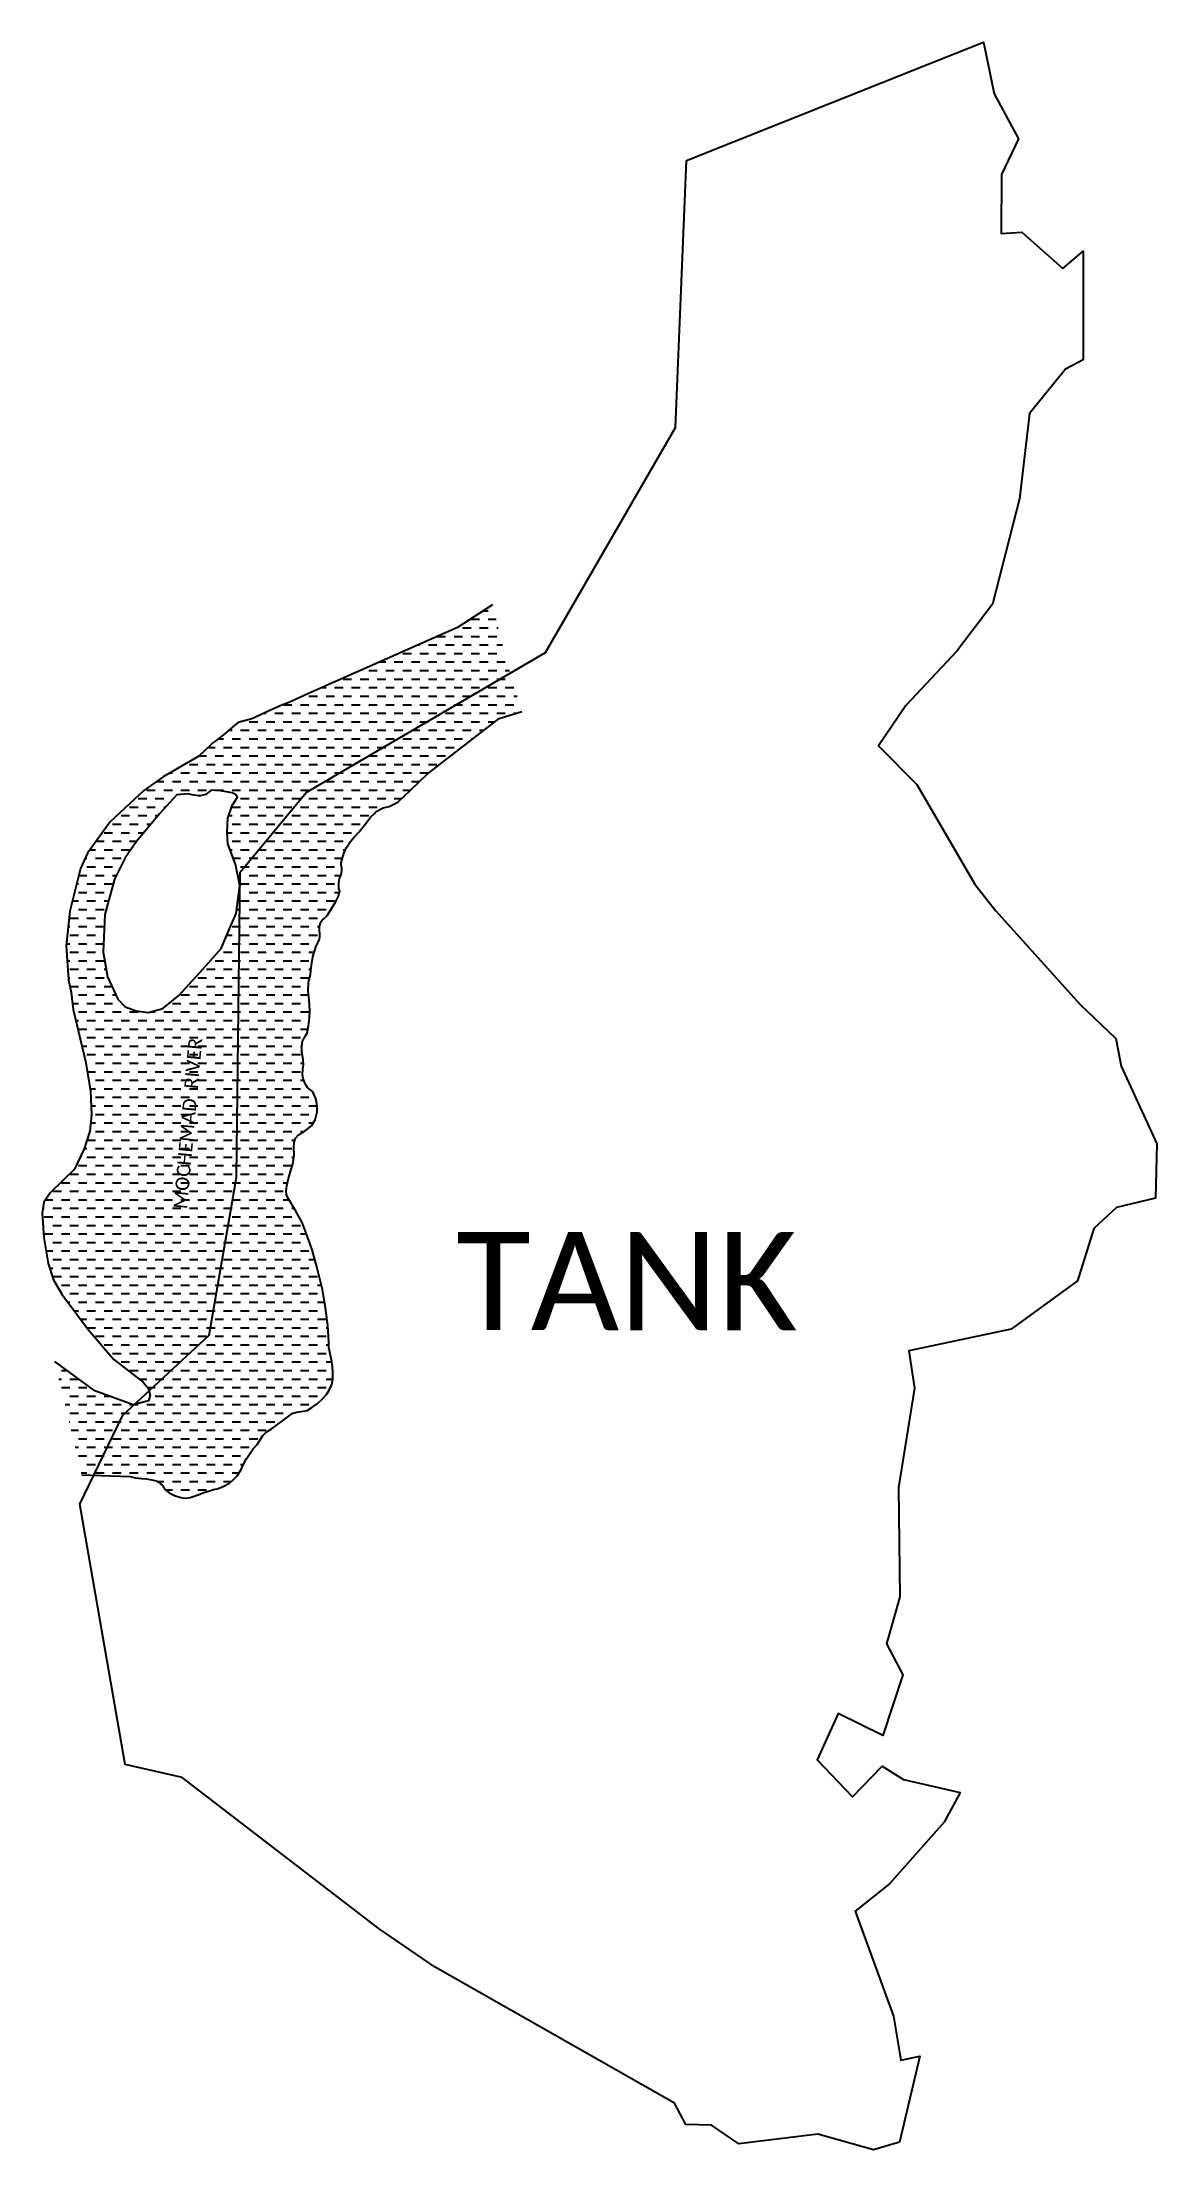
# Model space of a CAD drawing. Header units: metres. Extents: x 355809 to 357442, y 1745371 to 1748458.
import ezdxf

# ---------------------------------------------------------------- set-up
doc = ezdxf.new("R2010")
doc.units = ezdxf.units.M
doc.header["$MEASUREMENT"] = 0
for name, color, linetype in [('RIVER', 4, 'Continuous'), ('RIVER TEXT', 7, 'Continuous'), ('village', 3, 'Continuous'), ('VILLAGE NAME', 250, 'Continuous')]:
    doc.layers.add(name, color=color, linetype=linetype)
doc.styles.get("Standard").update_dxf_attribs({"font": 'simplex.shx'})

msp = doc.modelspace()

# ---------------------------------------------------------------- hatches: boundary and pattern name
at = {"layer": 'RIVER'}
h = msp.add_hatch(dxfattribs=at)
h.set_pattern_fill('DASH', color=256, scale=100)
h.paths.add_polyline_path([(356189.6, 1746978.6), (356189.6, 1746984.7), (356190.1, 1746991.8), (356191.3, 1746996.5), (356194.2, 1747001.2), (356197.2, 1747006.4), (356199.4, 1747017.3), (356201, 1747029), (356201.1, 1747039.2), (356200.3, 1747055.1), (356199, 1747068.2), (356199.6, 1747080.5), (356202.3, 1747092.9), (356203.9, 1747106), (356205.9, 1747118.3), (356210.8, 1747133.7), (356212.4, 1747137.7), (356214.2, 1747140.6), (356215.4, 1747144.2), (356215.9, 1747147.6), (356215.9, 1747151.8), (356215.3, 1747157.4), (356215.5, 1747162.3), (356217, 1747168.7), (356219.4, 1747172), (356222.9, 1747174.9), (356226.5, 1747178.7), (356230.1, 1747184.3), (356233.8, 1747190.4), (356238.8, 1747198.2), (356243.2, 1747206.9), (356245.4, 1747214.7), (356244, 1747218.4), (356243.6, 1747222), (356244, 1747227.2), (356245, 1747232.9), (356246.9, 1747237.1), (356247.9, 1747241), (356248.3, 1747245.1), (356248.3, 1747248.7), (356247.2, 1747252.9), (356247.2, 1747256.1), (356248.6, 1747261.1), (356250.9, 1747269.7), (356254.9, 1747278.4), (356260.7, 1747286.9), (356265.7, 1747293), (356273.8, 1747301.3), (356283, 1747312.8), (356290.6, 1747323.2), (356295.3, 1747327.7), (356298.3, 1747330.9), (356308.8, 1747336.5), (356317.6, 1747338.5), (356330, 1747344.8), (356348.8, 1747362.3), (356373, 1747385.6), (356478.7, 1747467.3), (356511.9, 1747477.5), (356488.1, 1747555.1), (356468.8, 1747633.9), (356417.7, 1747600.7), (356203.9, 1747505.8), (356169.8, 1747490.2), (356161.5, 1747487.1), (356142.8, 1747479.2), (356116.3, 1747466.6), (356096.6, 1747461.6), (356092, 1747457.9), (356075, 1747443.4), (356063.9, 1747434.6), (356059.4, 1747431.8), (356056.6, 1747428.5), (356038.9, 1747412.1), (355986.4, 1747382), (355957.7, 1747361.1), (355937.1, 1747342.2), (355908.8, 1747316.1), (355875.8, 1747270.1), (355865.4, 1747247.6), (355850.1, 1747185.3), (355844.5, 1747134.2), (355848.2, 1747084.6), (355852, 1747066.1), (355854.6, 1747041.3), (355872.9, 1746965.5), (355880.3, 1746922.1), (355881.7, 1746887.1), (355879, 1746862.8), (355870.9, 1746837.3), (355856.9, 1746807.5), (355821.7, 1746773.2), (355811.7, 1746758.9), (355809.4, 1746742.8), (355811.8, 1746707.3), (355818, 1746669.4), (355826.2, 1746645.1), (355838.4, 1746624.4), (355876.8, 1746572.6), (355914.2, 1746528.8), (355957.1, 1746495.6), (355964.7, 1746486.5), (355967.7, 1746475.9), (355965.2, 1746468.3), (355942.5, 1746462.4), (355886.4, 1746482.6), (355827.8, 1746525.8), (355867.3, 1746359.8), (355938.2, 1746357.1), (355945.9, 1746355.4), (355955.3, 1746354.1), (355961.7, 1746353.9), (355969.9, 1746352.6), (355976.2, 1746350.9), (355982.4, 1746347.1), (355985.9, 1746343.5), (355990.2, 1746337.5), (355995.2, 1746333.4), (356003.4, 1746329.4), (356012.3, 1746326.6), (356018.9, 1746325.7), (356026.1, 1746326.6), (356037.6, 1746330.2), (356045.9, 1746333.6), (356054.6, 1746336.3), (356060.1, 1746338.1), (356065.7, 1746339.4), (356074.3, 1746342.4), (356083.6, 1746347.3), (356088.9, 1746352.2), (356094.8, 1746358), (356100.2, 1746366.3), (356103.8, 1746374.5), (356108.1, 1746382.4), (356113.2, 1746389.9), (356118.5, 1746397.8), (356124.1, 1746404), (356129.3, 1746412), (356132.6, 1746417.1), (356137.6, 1746422), (356144.9, 1746426.7), (356152.1, 1746431.7), (356161.3, 1746439), (356169.2, 1746444.4), (356175.5, 1746449.4), (356181.9, 1746451.4), (356191.4, 1746452.7), (356197.5, 1746453.9), (356204.2, 1746458.1), (356212.2, 1746463.9), (356219.6, 1746470.6), (356225.5, 1746477.1), (356229.7, 1746483.5), (356233.7, 1746492), (356235.1, 1746500.2), (356235.1, 1746509.9), (356234.3, 1746518.5), (356233.4, 1746525.7), (356231.1, 1746537), (356229.4, 1746546), (356229.4, 1746554.7), (356227.5, 1746578.5), (356224.5, 1746604.2), (356219.8, 1746631), (356211.8, 1746664.2), (356204.8, 1746689.2), (356197.4, 1746709.6), (356189.9, 1746729.3), (356181, 1746745.7), (356168.7, 1746766.2), (356167.4, 1746770.1), (356166.9, 1746775.2), (356167.6, 1746783.1), (356170.1, 1746793.6), (356172.8, 1746803.9), (356176.5, 1746814.5), (356178.3, 1746828.1), (356178.1, 1746838.5), (356178.2, 1746846.4), (356180.3, 1746852.8), (356184.9, 1746857.6), (356192.4, 1746862.2), (356197, 1746865.5), (356204, 1746870.9), (356209.2, 1746879.7), (356212, 1746891.2), (356211.9, 1746899.6), (356210.7, 1746909.2), (356205.6, 1746920.7), (356198.1, 1746927), (356195.3, 1746930.6), (356193.5, 1746934.9), (356191.4, 1746940), (356190.6, 1746945.4), (356191.2, 1746953.9), (356192.2, 1746960), (356191.5, 1746967.9)])
h.paths.add_polyline_path([(355986, 1747042.7), (355964.6, 1747036.7), (355947, 1747039.4), (355930.9, 1747045.2), (355920, 1747056.3), (355905, 1747089.1), (355898.8, 1747124.9), (355901, 1747180), (355915.3, 1747232.1), (355931, 1747263.4), (355947.6, 1747287.1), (355981.1, 1747327.8), (356006.5, 1747355.5), (356023, 1747356.7), (356029.1, 1747355.5), (356038.6, 1747354.2), (356040.9, 1747354), (356049.2, 1747355.9), (356056.8, 1747362.2), (356068.3, 1747362), (356087.8, 1747358.2), (356093.3, 1747355.7), (356095.6, 1747351.9), (356087.6, 1747339.8), (356081.1, 1747321.5), (356080.1, 1747300.6), (356081.3, 1747283.9), (356092.5, 1747254.1), (356098.7, 1747222.6), (356093.3, 1747181.6), (356085.1, 1747162.8), (356071.6, 1747130.4), (356044.7, 1747100.4), (356009.3, 1747061.7)], flags=16)

# ---------------------------------------------------------------- linework, layer by layer
for points in [[(356468.8, 1747633.9), (356417.7, 1747600.7), (356203.9, 1747505.8), (356169.8, 1747490.2), (356161.5, 1747487.1), (356142.8, 1747479.2), (356116.3, 1747466.6), (356096.6, 1747461.6), (356092, 1747457.9), (356075, 1747443.4), (356063.9, 1747434.6), (356059.4, 1747431.8), (356056.6, 1747428.5), (356038.9, 1747412.1), (355986.4, 1747382), (355957.7, 1747361.1), (355937.1, 1747342.2), (355908.8, 1747316.1), (355875.8, 1747270.1), (355865.4, 1747247.6), (355850.1, 1747185.3), (355844.5, 1747134.2), (355848.2, 1747084.6), (355852, 1747066.1), (355854.6, 1747041.3), (355872.9, 1746965.5), (355880.3, 1746922.1), (355881.7, 1746887.1), (355879, 1746862.8), (355870.9, 1746837.3), (355856.9, 1746807.5), (355821.7, 1746773.2), (355811.7, 1746758.9), (355809.4, 1746742.8), (355811.8, 1746707.3), (355818, 1746669.4), (355826.2, 1746645.1), (355838.4, 1746624.4), (355876.8, 1746572.6), (355914.2, 1746528.8), (355957.1, 1746495.6), (355964.7, 1746486.5), (355967.7, 1746475.9), (355965.2, 1746468.3), (355942.5, 1746462.4), (355886.4, 1746482.6), (355827.8, 1746525.8)], [(355867.3, 1746359.8), (355938.2, 1746357.1), (355945.9, 1746355.4), (355955.3, 1746354.1), (355961.7, 1746353.9), (355969.9, 1746352.6), (355976.2, 1746350.9), (355982.4, 1746347.1), (355985.9, 1746343.5), (355990.2, 1746337.5), (355995.2, 1746333.4), (356003.4, 1746329.4), (356012.3, 1746326.6), (356018.9, 1746325.7), (356026.1, 1746326.6), (356037.6, 1746330.2), (356045.9, 1746333.6), (356054.6, 1746336.3), (356060.1, 1746338.1), (356065.7, 1746339.4), (356074.3, 1746342.4), (356083.6, 1746347.3), (356088.9, 1746352.2), (356094.8, 1746358), (356100.2, 1746366.3), (356103.8, 1746374.5), (356108.1, 1746382.4), (356113.2, 1746389.9), (356118.5, 1746397.8), (356124.1, 1746404), (356129.3, 1746412), (356132.6, 1746417.1), (356137.6, 1746422), (356144.9, 1746426.7), (356152.1, 1746431.7), (356161.3, 1746439), (356169.2, 1746444.4), (356175.5, 1746449.4), (356181.9, 1746451.4), (356191.4, 1746452.7), (356197.5, 1746453.9), (356204.2, 1746458.1), (356212.2, 1746463.9), (356219.6, 1746470.6), (356225.5, 1746477.1), (356229.7, 1746483.5), (356233.7, 1746492), (356235.1, 1746500.2), (356235.1, 1746509.9), (356234.3, 1746518.5), (356233.4, 1746525.7), (356231.1, 1746537), (356229.4, 1746546), (356229.4, 1746554.7), (356227.5, 1746578.5), (356224.5, 1746604.2), (356219.8, 1746631), (356211.8, 1746664.2), (356204.8, 1746689.2), (356197.4, 1746709.6), (356189.9, 1746729.3), (356181, 1746745.7), (356168.7, 1746766.2), (356167.4, 1746770.1), (356166.9, 1746775.2), (356167.6, 1746783.1), (356170.1, 1746793.6), (356172.8, 1746803.9), (356176.5, 1746814.5), (356178.3, 1746828.1), (356178.1, 1746838.5), (356178.2, 1746846.4), (356180.3, 1746852.8), (356184.9, 1746857.6), (356192.4, 1746862.2), (356197, 1746865.5), (356204, 1746870.9), (356209.2, 1746879.7), (356212, 1746891.2), (356211.9, 1746899.6), (356210.7, 1746909.2), (356205.6, 1746920.7), (356198.1, 1746927), (356195.3, 1746930.6), (356193.5, 1746934.9), (356191.4, 1746940), (356190.6, 1746945.4), (356191.2, 1746953.9), (356192.2, 1746960), (356191.5, 1746967.9), (356189.6, 1746978.6), (356189.6, 1746984.7), (356190.1, 1746991.8), (356191.3, 1746996.5), (356194.2, 1747001.2), (356197.2, 1747006.4), (356199.4, 1747017.3), (356201, 1747029), (356201.1, 1747039.2), (356200.3, 1747055.1), (356199, 1747068.2), (356199.6, 1747080.5), (356202.3, 1747092.9), (356203.9, 1747106), (356205.9, 1747118.3), (356210.8, 1747133.7), (356212.4, 1747137.7), (356214.2, 1747140.6), (356215.4, 1747144.2), (356215.9, 1747147.6), (356215.9, 1747151.8), (356215.3, 1747157.4), (356215.5, 1747162.3), (356217, 1747168.7), (356219.4, 1747172), (356222.9, 1747174.9), (356226.5, 1747178.7), (356230.1, 1747184.3), (356233.8, 1747190.4), (356238.8, 1747198.2), (356243.2, 1747206.9), (356245.4, 1747214.7), (356244, 1747218.4), (356243.6, 1747222), (356244, 1747227.2), (356245, 1747232.9), (356246.9, 1747237.1), (356247.9, 1747241), (356248.3, 1747245.1), (356248.3, 1747248.7), (356247.2, 1747252.9), (356247.2, 1747256.1), (356248.6, 1747261.1), (356250.9, 1747269.7), (356254.9, 1747278.4), (356260.7, 1747286.9), (356265.7, 1747293), (356273.8, 1747301.3), (356283, 1747312.8), (356290.6, 1747323.2), (356295.3, 1747327.7), (356298.3, 1747330.9), (356308.8, 1747336.5), (356317.6, 1747338.5), (356330, 1747344.8), (356348.8, 1747362.3), (356373, 1747385.6), (356478.7, 1747467.3), (356511.9, 1747477.5)]]:
    msp.add_lwpolyline(points, dxfattribs=at)
msp.add_lwpolyline([(355905, 1747089.1), (355920, 1747056.3), (355930.9, 1747045.2), (355947, 1747039.4), (355964.6, 1747036.7), (355986, 1747042.7), (356009.3, 1747061.7), (356044.7, 1747100.4), (356071.6, 1747130.4), (356085.1, 1747162.8), (356093.3, 1747181.6), (356098.7, 1747222.6), (356092.5, 1747254.1), (356081.3, 1747283.9), (356080.1, 1747300.6), (356081.1, 1747321.5), (356087.6, 1747339.8), (356095.6, 1747351.9), (356093.3, 1747355.7), (356087.8, 1747358.2), (356068.3, 1747362), (356056.8, 1747362.2), (356049.2, 1747355.9), (356040.9, 1747354), (356038.6, 1747354.2), (356029.1, 1747355.5), (356023, 1747356.7), (356006.5, 1747355.5), (355981.1, 1747327.8), (355947.6, 1747287.1), (355931, 1747263.4), (355915.3, 1747232.1), (355901, 1747180), (355898.8, 1747124.9)], close=True, dxfattribs=at)
at = {"layer": 'village', "color": 3, "true_color": 0x00ff00}
msp.add_polyline3d([(357441.6, 1746844.3, 0), (357439.7, 1746764.8, 0), (357382.4, 1746751.1, 0), (357349.3, 1746720.2, 0), (357325.2, 1746643.6, 0), (357228.1, 1746573.2, 0), (357078.6, 1746541.5, 0), (357086.7, 1746486.5, 0), (357063.4, 1746341.3, 0), (357065.4, 1746181.1, 0), (357045.9, 1746112.2, 0), (357069.7, 1746067, 0), (357040.3, 1745978.2, 0), (356974.8, 1746010.3, 0), (356944.3, 1745942.5, 0), (356995.9, 1745888, 0), (357039.4, 1745933.2, 0), (357070.7, 1745913.7, 0), (357153.7, 1745894.7, 0), (357130.1, 1745851.2, 0), (357050.3, 1745760.6, 0), (356999.8, 1745720.7, 0), (357055.9, 1745567, 0), (357066.9, 1745502.6, 0), (357094.5, 1745508.4, 0), (357064.8, 1745382.3, 0), (357026.7, 1745371.2, 0), (356945, 1745394.4, 0), (356829.7, 1745380, 0), (356789.4, 1745407.6, 0), (356751.8, 1745408.5, 0), (356735.3, 1745439.5, 0), (356385, 1745638.8, 0), (356303.1, 1745694.7, 0), (356014.3, 1745916.4, 0), (355975.7, 1745925.2, 0), (355930.8, 1745935.6, 0), (355864.5, 1746316.8, 0), (355927.5, 1746447.1, 0), (356053.9, 1746564.4, 0), (356091.9, 1746783.9, 0), (356094, 1746796.2, 0), (356099.5, 1747242.1, 0), (356196.2, 1747359, 0), (356546.3, 1747564, 0), (356736.9, 1747893.6, 0), (356752.8, 1748284.6, 0), (357106.9, 1748425.5, 0), (357187.9, 1748457.7, 0), (357203.3, 1748381.8, 0), (357239.2, 1748316.1, 0), (357213.9, 1748264.1, 0), (357213.8, 1748177.7, 0), (357244, 1748179.3, 0), (357303.8, 1748126.3, 0), (357333.8, 1748151.6, 0), (357333.8, 1747992.6, 0), (357307.9, 1747979, 0), (357255.2, 1747913.7, 0), (357240.7, 1747788.8, 0), (357201, 1747634.9, 0), (357148.7, 1747565.7, 0), (357074.2, 1747486.2, 0), (357034, 1747427.2, 0), (357090.3, 1747370.7, 0), (357175, 1747224.8, 0), (357205.2, 1747186, 0), (357329.3, 1747048.4, 0), (357381.6, 1746998.7, 0), (357389.2, 1746958, 0)], close=True, dxfattribs=at)
msp.add_polyline3d([(357441.6, 1746844.3, 0), (357439.7, 1746764.8, 0), (357382.4, 1746751.1, 0), (357349.3, 1746720.2, 0), (357325.2, 1746643.6, 0), (357228.1, 1746573.2, 0), (357078.6, 1746541.5, 0), (357086.7, 1746486.5, 0), (357063.4, 1746341.3, 0), (357065.4, 1746181.1, 0), (357045.9, 1746112.2, 0), (357069.7, 1746067, 0), (357040.3, 1745978.2, 0), (356974.8, 1746010.3, 0), (356944.3, 1745942.5, 0), (356995.9, 1745888, 0), (357039.4, 1745933.2, 0), (357070.7, 1745913.7, 0), (357153.7, 1745894.7, 0), (357130.1, 1745851.2, 0), (357050.3, 1745760.6, 0), (356999.8, 1745720.7, 0), (357055.9, 1745567, 0), (357066.9, 1745502.6, 0), (357094.5, 1745508.4, 0), (357064.8, 1745382.3, 0), (357026.7, 1745371.2, 0), (356945, 1745394.4, 0), (356829.7, 1745380, 0), (356789.4, 1745407.6, 0), (356751.8, 1745408.5, 0), (356735.3, 1745439.5, 0), (356385, 1745638.8, 0), (356303.1, 1745694.7, 0), (356014.3, 1745916.4, 0), (355975.7, 1745925.2, 0), (355930.8, 1745935.6, 0), (355864.5, 1746316.8, 0), (355927.5, 1746447.1, 0), (356053.9, 1746564.4, 0), (356091.9, 1746783.9, 0), (356094, 1746796.2, 0), (356099.5, 1747242.1, 0), (356196.2, 1747359, 0), (356546.3, 1747564, 0), (356736.9, 1747893.6, 0), (356752.8, 1748284.6, 0), (357106.9, 1748425.5, 0), (357187.9, 1748457.7, 0), (357203.3, 1748381.8, 0), (357239.2, 1748316.1, 0), (357213.9, 1748264.1, 0), (357213.8, 1748177.7, 0), (357244, 1748179.3, 0), (357303.8, 1748126.3, 0), (357333.8, 1748151.6, 0), (357333.8, 1747992.6, 0), (357307.9, 1747979, 0), (357255.2, 1747913.7, 0), (357240.7, 1747788.8, 0), (357201, 1747634.9, 0), (357148.7, 1747565.7, 0), (357074.2, 1747486.2, 0), (357034, 1747427.2, 0), (357090.3, 1747370.7, 0), (357175, 1747224.8, 0), (357205.2, 1747186, 0), (357329.3, 1747048.4, 0), (357381.6, 1746998.7, 0), (357389.2, 1746958, 0)], close=True, dxfattribs=at)

# ---------------------------------------------------------------- texts
at = {"layer": 'RIVER TEXT', "insert": (355998.5, 1746716.3), "char_height": 20, "attachment_point": 1, "rotation": 84.8664}
msp.add_mtext_dynamic_manual_height_columns('\\pxqc;{\\fCalibri|b0|i0|c0|p34;MOCHEMAD  RIVER}', width=318.887, gutter_width=1, heights=[0], dxfattribs=at)
at = {"layer": 'VILLAGE NAME', "insert": (356415.6, 1746715.3), "char_height": 143.7, "attachment_point": 1, "rotation": 359.9793}
msp.add_mtext_dynamic_manual_height_columns('{\\fCalibri|b0|i0|c0|p34;TANK}', width=1418, gutter_width=718.5, heights=[0], dxfattribs=at)
msp.add_mtext_dynamic_manual_height_columns('{\\fCalibri|b0|i0|c0|p34;TANK}', width=1418, gutter_width=718.5, heights=[0], dxfattribs=at)

doc.saveas('drawing.dxf')
